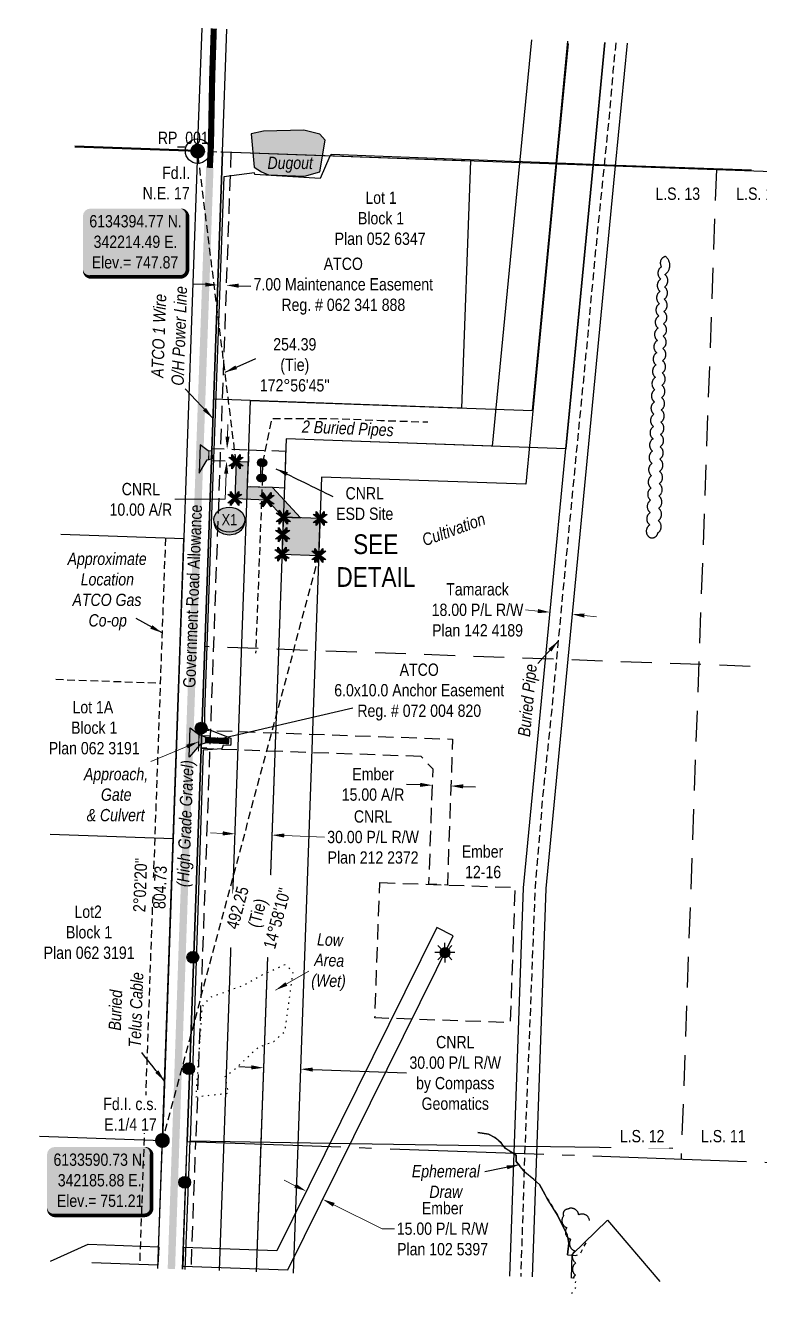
# Model space of a CAD drawing. Extents: x 340959 to 343328, y 6133461 to 6135579.
# Drawn here: x 342075 to 342671, y 6133462 to 6134497 of the extents above; entities that cross this region are included whole.
import ezdxf
from ezdxf.enums import TextEntityAlignment as Align

# ---------------------------------------------------------------- set-up
doc = ezdxf.new("R2010")
doc.units = 0
doc.header["$LTSCALE"] = 5
for name, pattern in [('0', [1, 1, 0]), ('foc-ACCESSROAD', [3.75, 2.5, -1.25]), ('foc-FLOWLINE', [3.75, 2.5, -1.25]), ('foc-LSD', [8, 5, -3]), ('foc-QUARTERLINE', [33, 25, -3, 2, -3]), ('foc-TIELINE', [1.875, 1.25, -0.625]), ('foc-TOPO', [1, 0.2, -0.8]), ('foc-TOPO-ephemeral', [6.25, 3.125, -0.625, 0.625, -0.625, 0.625, -0.625]), ('POWERLINE5', [7.8, 2.4, -0.6, 0.6, -0.6, 0.6, -0.6, 2.4]), ('UG_PIPE', [1.875, 1.25, -0.625])]:
    doc.linetypes.add(name, pattern=pattern)
for name, color, linetype in [('35', 37, 'Continuous'), ('AS-FENCE', 48, 'foc-FENCE'), ('AS-PIPE-AG', 44, 'Continuous'), ('AS-PIPE-UG', 44, 'UG_PIPE'), ('AS-PIPE-UG-T', 44, 'Continuous'), ('AS-POWER', 104, 'foc-POWER'), ('AS-POWER-EXISTING', 72, 'POWERLINE5'), ('AS-POWER-T', 104, 'Continuous'), ('AS-ROADS', 254, 'Continuous'), ('AS-SYMBOL', 7, 'Continuous'), ('AS-TELUS', 224, 'foc-TEL'), ('C-AR', 13, 'foc-ACCESSROAD'), ('C-RW', 13, 'Continuous'), ('C-WS', 13, 'foc-ACCESSROAD'), ('DETAIL-T', 7, 'Continuous'), ('F-EZE', 190, 'foc-FLOWLINE'), ('F-RW', 190, 'Continuous'), ('F-WS', 190, 'foc-ACCESSROAD'), ('F-WS-S', 190, 'Continuous'), ('L-BD', 7, 'Continuous'), ('L-DETAIL-T', 3, 'Continuous'), ('L-MON', 1, 'Continuous'), ('L-QSEC', 8, 'foc-QUARTERLINE'), ('L-ROAD-T', 7, 'Continuous'), ('L-SEC', 7, 'Continuous'), ('L-SECQ', 8, 'foc-QUARTERLINE'), ('L-SECTION-LSD', 7, 'foc-LSD'), ('L-TIE', 7, 'foc-TIELINE'), ('L-TITLEDB', 4, 'Continuous'), ('P-CROSSINGS', 250, 'Continuous'), ('P-PROPOSED', 10, 'Continuous'), ('P-PROPOSED-H', 21, 'Continuous'), ('T-BUSH', 110, '0'), ('T-DRAW', 143, 'foc-TOPO-ephemeral'), ('T-LOW-AREA', 48, 'foc-TOPO'), ('T-WATER', 160, 'Continuous'), ('T-WATER-H', 133, 'Continuous'), ('T-WATER-T', 170, 'Continuous')]:
    doc.layers.add(name, color=color, linetype=linetype)
for name, color, linetype, lineweight in [('AS-GENERAL', 48, 'Continuous', 18), ('C-AR-T', 13, 'Continuous', 9), ('C-RW-T', 13, 'Continuous', 9), ('F-RW-T', 190, 'Continuous', 9), ('T-TEXT', 48, 'Continuous', 18)]:
    doc.layers.add(name, color=color, linetype=linetype, lineweight=lineweight)
doc.styles.add('100L', font='ARIALN.TTF', dxfattribs={"height": 11})
doc.styles.add('80', font='ARIALN.TTF', dxfattribs={"height": 10})
doc.styles.add('80CG', font='ARIALN.TTF', dxfattribs={"height": 10})
doc.styles.add('80L', font='ARIALN.TTF', dxfattribs={"height": 10})
doc.styles.add('80LS', font='ARIALNI.TTF', dxfattribs={"height": 10})
doc.styles.add('Crossing', font='ARIALN.TTF', dxfattribs={"height": 10})
doc.styles.add('foc-LtypeFont', font='ARIALN.TTF', dxfattribs={"height": 7.35})
doc.styles.add('TXT', font='ARIALN.TTF', dxfattribs={"height": 0.2})
doc.linetypes.add('foc-FENCE', pattern='A,10,-1,["X",foc-LtypeFont,S=0.2,R=0,X=-0.625,Y=-0.75],-1.24', length=12.24)
doc.linetypes.add('foc-POWER', pattern='A,6,-1,["P",foc-LtypeFont,S=0.2,R=0,X=-0.625,Y=-0.75],-1.24,4', length=12.24)
doc.linetypes.add('foc-TEL', pattern='A,2,-1,["T",foc-LtypeFont,S=0.2,R=0,X=-0.425,Y=-0.75],-1.24,8', length=12.24)
doc.linetypes.add('foc-TOPO-flowdirection-NOLINE', pattern='A,0,[">",foc-LtypeFont,S=0.3,R=0,X=0,Y=-0.945],-20,[">",foc-LtypeFont,S=0.3,R=0,X=0,Y=-0.945],0', length=20)
doc.dimstyles.new('Compass 5 000', dxfattribs={"dimscale": 5, "dimtxt": 9, "dimasz": 2, "dimexe": 0.2, "dimexo": 0.0625, "dimgap": 0.5, "dimtad": 0, "dimtih": 1, "dimtoh": 1, "dimzin": 0, "dimdsep": 46, "dimtxsty": '80CG', "dimcen": 0.1, "dimse1": 1, "dimse2": 1, "dimclrd": 256, "dimclrt": 256, "dimaunit": 1, "dimadec": 4, "dimazin": 0, "dimtfac": 0.06, "dimtofl": 0, "dimtmove": 0, "dimatfit": 1, "dimfxl": 0.2, "dimtolj": 1, "dimtzin": 0, "dimlwd": -1, "dimarcsym": 0})

# ---------------------------------------------------------------- blocks, each defined once
blk = doc.blocks.new('POWERPOLE')
h = blk.add_hatch(color=255)
edge = h.paths.add_edge_path()
edge.add_arc((0, 0), 0.96, 0, 360)
at = {"linetype": 'Continuous'}
for p, q in [((0.68, -0.68), (-0.68, 0.68)), ((-0.68, -0.68), (0.68, 0.68))]:
    blk.add_line(p, q, dxfattribs=at)
blk.add_circle((0, 0), 0.96, dxfattribs=at)
blk = doc.blocks.new('*D434')
at = {"layer": 'F-RW-T', "transparency": 16777216}
for p, q in [((342491, 6134021), (342481.1, 6134021.9)), ((342528.8, 6134017.3), (342538.8, 6134016.4))]:
    blk.add_line(p, q, dxfattribs=at)
for points in [[(342491.2, 6134022.6), (342490.8, 6134019.3), (342501, 6134020)], [(342529, 6134019), (342528.7, 6134015.7), (342518.9, 6134018.3)]]:
    blk.add_solid(points, dxfattribs=at)
at = {"layer": 'F-RW-T', "transparency": 16777216, "insert": (342442, 6134021.9), "char_height": 10, "attachment_point": 5, "style": '80CG'}
blk.add_mtext('\\A1;Tamarack\\P18.00 P/L R/W\\PPlan 142 4189', dxfattribs=at)
blk = doc.blocks.new('*D435')
at = {"layer": 'F-RW-T', "transparency": 16777216}
for p, q in [((342293.8, 6133554), (342284.8, 6133558.5)), ((342325.1, 6133538.5), (342364.5, 6133519)), ((342364.5, 6133519), (342374.5, 6133519))]:
    blk.add_line(p, q, dxfattribs=at)
for points in [[(342294.5, 6133555.5), (342293, 6133552.5), (342302.7, 6133549.6)], [(342325.9, 6133540), (342324.4, 6133537), (342316.2, 6133542.9)]]:
    blk.add_solid(points, dxfattribs=at)
at = {"layer": 'F-RW-T', "transparency": 16777216, "insert": (342413.6, 6133519), "char_height": 10, "attachment_point": 5, "style": '80CG'}
blk.add_mtext('\\A1;Ember\\P15.00 P/L R/W\\PPlan 102 5397', dxfattribs=at)
blk = doc.blocks.new('*D436')
at = {"layer": 'F-WS-S', "transparency": 16777216}
for p, q in [((342220.8, 6134286.3), (342210.8, 6134286.6)), ((342247.7, 6134285.3), (342257.7, 6134285))]:
    blk.add_line(p, q, dxfattribs=at)
for points in [[(342220.8, 6134287.9), (342220.7, 6134284.6), (342230.7, 6134285.9)], [(342247.8, 6134287), (342247.7, 6134283.7), (342237.7, 6134285.7)]]:
    blk.add_solid(points, dxfattribs=at)
at = {"layer": 'F-WS-S', "transparency": 16777216, "insert": (342332.9, 6134285), "char_height": 10, "attachment_point": 5, "style": '80CG', "bg_fill": 3, "box_fill_scale": 1.1, "bg_fill_color": 256, "bg_fill_true_color": 13158600, "bg_fill_transparency": 0}
blk.add_mtext('\\A1;ATCO\\P7.00 Maintenance Easement\\PReg. # 062 341 888', dxfattribs=at)
blk = doc.blocks.new('GAS')
h = blk.add_hatch(color=255)
h.dxf.hatch_style = 1
edge = h.paths.add_edge_path()
edge.add_arc((0, 0), 0.9, 0, 360)
for p, q in [((-0.81, 0), (-1.62, 0)), ((-0.57, 0.57), (-1.14, 1.14)), ((0, 0.81), (0, 1.62)), ((0.57, 0.57), (1.14, 1.14)), ((1.62, 0), (0.81, 0)), ((-0.57, -0.57), (-1.14, -1.14)), ((0, -0.81), (0, -1.62)), ((1.14, -1.14), (0.57, -0.57))]:
    blk.add_line(p, q)
blk.add_circle((0, 0), 0.8)
blk = doc.blocks.new('*D437')
at = {"layer": 'F-WS-S', "transparency": 16777216}
for p, q in [((342395.4, 6133879.7), (342384.4, 6133880.1)), ((342430.3, 6133878.5), (342440.3, 6133878.1))]:
    blk.add_line(p, q, dxfattribs=at)
for points in [[(342395.4, 6133881.4), (342395.3, 6133878.1), (342405.4, 6133879.4)], [(342430.4, 6133880.2), (342430.3, 6133876.8), (342420.3, 6133878.8)]]:
    blk.add_solid(points, dxfattribs=at)
at = {"layer": 'F-WS-S', "transparency": 16777216, "insert": (342357.1, 6133880.1), "char_height": 10, "attachment_point": 5, "style": '80CG'}
blk.add_mtext('\\A1;Ember\\P15.00 A/R', dxfattribs=at)
blk = doc.blocks.new('*D438')
at = {"layer": 'C-RW-T', "transparency": 16777216}
for p, q in [((342234.9, 6133840.3), (342224.9, 6133840.7)), ((342284.9, 6133838.5), (342317.7, 6133837.3))]:
    blk.add_line(p, q, dxfattribs=at)
for points in [[(342235, 6133842), (342234.8, 6133838.6), (342244.9, 6133839.9)], [(342284.9, 6133840.2), (342284.8, 6133836.9), (342274.9, 6133838.9)]]:
    blk.add_solid(points, dxfattribs=at)
at = {"layer": 'C-RW-T', "transparency": 16777216, "insert": (342357.1, 6133837.3), "char_height": 10, "attachment_point": 5, "style": '80CG'}
blk.add_mtext('\\A1;CNRL\\P30.00 P/L R/W\\PPlan 212 2372', dxfattribs=at)
blk = doc.blocks.new('fdia')
at = {"color": 255, "const_width": 1}
blk.add_lwpolyline([(-0.5, 0, 1), (0.5, 0, 1)], format="xyb", close=True, dxfattribs=at)
blk = doc.blocks.new('Fdiaa')
blk.add_blockref('fdia', (0, 0))
blk = doc.blocks.new('fdib')
at = {"color": 1, "const_width": 1.6}
blk.add_lwpolyline([(-0.4, 0, 1), (0.4, 0, 1)], format="xyb", close=True, dxfattribs=at)
at = {"color": 1}
blk.add_circle((0, 0), 0.8, dxfattribs=at)
blk = doc.blocks.new('Fdibb')
blk.add_blockref('fdib', (0, 0))
blk = doc.blocks.new('fdicc')
for name in ['Fdibb', 'Fdiaa']:
    blk.add_blockref(name, (0, 0))
blk = doc.blocks.new('FDI')
blk.add_blockref('fdicc', (0, 0))
blk = doc.blocks.new('*U441')
h = blk.add_hatch(color=254)
edge = h.paths.add_edge_path()
edge.add_line((-36.5, -28.5), (36.5, -28.5))
edge.add_arc((36.5, -22.5), 6, 270, 360)
edge.add_line((42.5, -22.5), (42.5, 21))
edge.add_arc((36.5, 21), 6, 0, 90)
edge.add_line((36.5, 27), (-36.5, 27))
edge.add_arc((-36.5, 21), 6, 90, 180)
edge.add_line((-42.5, 21), (-42.5, -22.5))
edge.add_arc((-36.5, -22.5), 6, 180, 270)
at = {"color": 1, "flags": 128}
blk.add_lwpolyline([(-36.5, -28.5, 3, 3, 0), (36.5, -28.5, 3, 3, 0.414214), (42.5, -22.5, 3, 3, 0), (42.5, 21, 3, 0, 0.414214), (36.5, 27, 0, 0, 0), (-36.5, 27, 0, 0, 0.414214), (-42.5, 21, 0, 0, 0), (-42.5, -22.5, 0, 3, 0.414214)], format="xyseb", close=True, dxfattribs=at)
blk.add_lwpolyline([(-33.1, -17.4, 0, 10, 0), (0, 0, 5, 5, 0)], format="xyseb", dxfattribs=at)
at = {"color": 1, "style": '80'}
blk.add_attdef('ENTER_TEXT_001', (-36, -5), '', height=10, dxfattribs=at)
blk = doc.blocks.new('RISER')
h = blk.add_hatch(color=255)
h.dxf.hatch_style = 1
edge = h.paths.add_edge_path()
edge.add_arc((0, 0), 0.7, 0, 360)
blk.add_hatch(color=48).paths.add_polyline_path([(0.58, -0.15), (-0.58, -0.15, 0.774597)])
at = {"color": 48}
blk.add_line((-0.58, -0.15), (0.58, -0.15), dxfattribs=at)
blk.add_circle((0, 0), 0.6, dxfattribs=at)
blk = doc.blocks.new('*D462')
at = {"layer": 'C-RW-T', "transparency": 16777216}
for p, q in [((341783.5, 6134194.3), (341793.5, 6134194.3)), ((341793.5, 6134194.3), (341792.7, 6134171.7)), ((341792.4, 6134161.7), (341792.7, 6134171.7)), ((341786.3, 6133991.9), (341786, 6133981.9))]:
    blk.add_line(p, q, dxfattribs=at)
for points in [[(341790.7, 6134161.8), (341794.1, 6134161.7), (341792, 6134151.7)], [(341784.7, 6133991.9), (341788, 6133991.8), (341786.7, 6134001.9)]]:
    blk.add_solid(points, dxfattribs=at)
at = {"layer": 'C-RW-T', "transparency": 16777216, "insert": (341720.8, 6134194.3), "char_height": 10, "attachment_point": 5, "style": '80CG', "bg_fill": 3, "box_fill_scale": 1.1, "bg_fill_color": 256, "bg_fill_true_color": 13158600, "bg_fill_transparency": 0}
blk.add_mtext('\\A1;CNRL\\P30.00 P/L R/W\\Pby Compass Geomatics', dxfattribs=at)
blk = doc.blocks.new('TEMP')
h = blk.add_hatch(color=255)
h.dxf.hatch_style = 1
h.paths.add_polyline_path([(0, 0.25), (-0.67, 1.15), (-0.67, 0.67), (-1.15, 0.67), (-0.25, 0), (-1.15, -0.67), (-0.67, -0.67), (-0.67, -1.15), (0, -0.25), (0.67, -1.15), (0.67, -0.67), (1.15, -0.67), (0.25, 0), (1.15, 0.67), (0.67, 0.67), (0.67, 1.15)])
h.paths.add_polyline_path([(0.57, 0.85), (0.57, 0.57), (0.85, 0.57), (0.08, 0), (0.85, -0.57), (0.57, -0.57), (0.57, -0.85), (0, -0.08), (-0.57, -0.85), (-0.57, -0.57), (-0.85, -0.57), (-0.08, 0), (-0.85, 0.57), (-0.57, 0.57), (-0.57, 0.85), (0, 0.08)], flags=16)
h = blk.add_hatch(color=1)
h.dxf.hatch_style = 1
h.paths.add_polyline_path([(0, 0.08), (-0.57, 0.85), (-0.57, 0.57), (-0.85, 0.57), (-0.08, 0), (-0.85, -0.57), (-0.57, -0.57), (-0.57, -0.85), (0, -0.08), (0.57, -0.85), (0.57, -0.57), (0.85, -0.57), (0.08, 0), (0.85, 0.57), (0.57, 0.57), (0.57, 0.85)])
at = {"color": 1}
for p, q in [((-0.08, 0), (0.08, 0)), ((0, 0.08), (0, -0.08))]:
    blk.add_line(p, q, dxfattribs=at)
at = {"color": 255, "flags": 128}
blk.add_lwpolyline([(-0.25, 0), (-1.15, 0.67), (-0.67, 0.67), (-0.67, 1.15), (0, 0.25), (0.67, 1.15), (0.67, 0.67), (1.15, 0.67), (0.25, 0), (1.15, -0.67), (0.67, -0.67), (0.67, -1.15), (0, -0.25), (-0.67, -1.15), (-0.67, -0.67), (-1.15, -0.67)], close=True, dxfattribs=at)
at = {"color": 1, "flags": 128}
blk.add_lwpolyline([(-0.08, 0), (-0.85, 0.57), (-0.57, 0.57), (-0.57, 0.85), (0, 0.08), (0.57, 0.85), (0.57, 0.57), (0.85, 0.57), (0.08, 0), (0.85, -0.57), (0.57, -0.57), (0.57, -0.85), (0, -0.08), (-0.57, -0.85), (-0.57, -0.57), (-0.85, -0.57)], close=True, dxfattribs=at)
blk = doc.blocks.new('*D463')
at = {"layer": 'C-RW', "transparency": 16777216}
for p, q in [((342258.1, 6133650.1), (342248.1, 6133650.5)), ((342308.1, 6133648.3), (342384.4, 6133645.6))]:
    blk.add_line(p, q, dxfattribs=at)
for points in [[(342258.2, 6133651.8), (342258.1, 6133648.5), (342268.1, 6133649.8)], [(342308.1, 6133650), (342308, 6133646.7), (342298.1, 6133648.7)]]:
    blk.add_solid(points, dxfattribs=at)
at = {"layer": 'C-RW', "transparency": 16777216, "insert": (342423.9, 6133645.6), "char_height": 10, "attachment_point": 5, "style": '80CG'}
blk.add_mtext('\\A1;CNRL\\P30.00 P/L R/W\\Pby Compass \\PGeomatics', dxfattribs=at)
blk = doc.blocks.new('xing2')
h = blk.add_hatch(color=50)
h.dxf.hatch_style = 1
edge = h.paths.add_edge_path()
edge.add_ellipse((0, 0), major_axis=(-12.5, 0), ratio=0.816297, start_angle=0, end_angle=360)
h = blk.add_hatch(color=250)
h.dxf.hatch_style = 1
edge = h.paths.add_edge_path()
edge.add_ellipse((0, -2), major_axis=(-12.5, 0), ratio=0.816297, start_angle=0, end_angle=180)
edge.add_line((12.5, -2), (12.5, 0))
edge.add_ellipse((0, 0), major_axis=(-12.5, 0), ratio=0.816297, start_angle=0, end_angle=180, ccw=False)
edge.add_line((-12.5, 0), (-12.5, -2))
at = {"color": 250}
blk.add_ellipse((0, 0), major_axis=(-12.5, 0), ratio=0.816297, dxfattribs=at)
blk.add_ellipse((0, -2), major_axis=(-12.5, 0), ratio=0.816297, start_param=0, end_param=3.141593, dxfattribs=at)
at = {"color": 250, "style": 'Crossing'}
blk.add_attdef('CROSSING', text='', height=9, dxfattribs=at).set_placement((0.1, 0), align=Align.MIDDLE_CENTER)
at = {"color": 250, "style": 'Crossing', "flags": 1}
for tag, p in [('OWNER', (0.1, -12.5)), ('DESCRIPTION', (0.1, -25.8)), ('LOCATION', (0.1, -39.3)), ('DWG_REF', (0.1, -52.8))]:
    blk.add_attdef(tag, text='', height=9, dxfattribs=at).set_placement(p, align=Align.MIDDLE_CENTER)

msp = doc.modelspace()

# ---------------------------------------------------------------- hatches: boundary and pattern name
at = {"layer": 'AS-ROADS'}
h = msp.add_hatch(color=256, dxfattribs=at)
h.dxf.hatch_style = 1
h.paths.add_polyline_path([(342215.641, 6134132.936), (342222.194, 6134143.778), (342226.876, 6134145.016), (342226.002, 6134151.021), (342223.154, 6134151.154), (342216.458, 6134156.082)])
h = msp.add_hatch(color=256, dxfattribs=at)
h.dxf.hatch_style = 1
h.paths.add_polyline_path([(342208.334, 6133926.037), (342215.089, 6133920.931), (342218.045, 6133919.557), (342221.271, 6133918.498), (342221.441, 6133913.884), (342216.2, 6133912.117), (342207.489, 6133902.108)])
at = {"layer": 'P-PROPOSED-H'}
h = msp.add_hatch(color=256, dxfattribs=at)
h.dxf.hatch_style = 1
h.paths.add_polyline_path([(342255.719, 6134142.003), (342245.727, 6134142.36), (342244.657, 6134112.388), (342270.84, 6134111.451), (342284.097, 6134097.212), (342298.225, 6134096.709), (342275.335, 6134121.294), (342255.005, 6134122.021)])
h = msp.add_hatch(color=256, dxfattribs=at)
h.dxf.hatch_style = 1
h.paths.add_polyline_path([(342283.027, 6134067.237), (342313.002, 6134066.171), (342314.071, 6134096.145), (342284.097, 6134097.212)])
at = {"layer": 'T-WATER-H'}
h = msp.add_hatch(color=256, dxfattribs=at)
h.dxf.hatch_style = 1
h.paths.add_polyline_path([(342300.785, 6134411.758), (342268.093, 6134411.001), (342257.881, 6134408.864), (342260.426, 6134381.567), (342266.357, 6134377.851), (342272.016, 6134375.406), (342301.478, 6134374.28), (342313.923, 6134377.834), (342318.087, 6134403.725), (342313.704, 6134408.608)])

# ---------------------------------------------------------------- linework, layer by layer
at = {"layer": '35', "color": 3}
msp.add_circle((342214.492, 6134394.771), 9.998, dxfattribs=at)
at = {"layer": 'AS-FENCE', "flags": 128}
for points in [[(342214.142, 6134395.315), (342114.595, 6134398.838)], [(342204.339, 6133485.954), (342208.411, 6133590.539)], [(342208.411, 6133590.539), (342338.809, 6133588.246), (342461.419, 6133586.262), (342600.849, 6133584.434)], [(342518.437, 6133478.72), (342518.998, 6133498.197), (342547.582, 6133525.959), (342590.174, 6133476.138)]]:
    msp.add_lwpolyline(points, dxfattribs=at)
at = {"layer": 'AS-FENCE', "const_width": 0.5, "flags": 128}
for points in [[(342227.544, 6134151.653), (342227.387, 6134145.206)], [(342241.362, 6133917.705), (342241.147, 6133911.776)]]:
    msp.add_lwpolyline(points, dxfattribs=at)
at = {"layer": 'AS-GENERAL', "const_width": 1, "flags": 128}
for points in [[(342223.589, 6134151.542), (342223.509, 6134143.521)], [(342215.146, 6133907.079), (342215.798, 6133926.214)]]:
    msp.add_lwpolyline(points, dxfattribs=at)
at = {"layer": 'AS-PIPE-AG', "flags": 128}
for points in [[(342265.705, 6134129.1), (342266.088, 6134141.633)], [(342267.21, 6134129.114), (342267.607, 6134141.462)]]:
    msp.add_lwpolyline(points, dxfattribs=at)
at = {"layer": 'AS-PIPE-UG', "flags": 128}
for points in [[(342554.436, 6134482.661), (342552.015, 6134459.37), (342548.912, 6134422.946), (342544.912, 6134383.152), (342541.658, 6134351.474), (342536.235, 6134296.807), (342531.629, 6134245.678), (342522.535, 6134152.242), (342512.945, 6134053.485), (342502.014, 6133938.53), (342494.903, 6133869.769), (342488.754, 6133796.343), (342484.643, 6133689.979), (342480.521, 6133586.8), (342478.424, 6133520.568), (342477.102, 6133480.207)], [(342267.607, 6134141.462), (342274.937, 6134177.473), (342321.779, 6134177.569), (342363.297, 6134175.876), (342401.515, 6134174.622)], [(342267.21, 6134129.114), (342267.096, 6134128.047), (342261.617, 6133986.696)], [(342188.292, 6134080.189), (342167.339, 6133491.355)], [(342099.175, 6133965.489), (342184.103, 6133962.464)]]:
    msp.add_lwpolyline(points, dxfattribs=at)
at = {"layer": 'AS-POWER', "flags": 128}
msp.add_lwpolyline([(342202.331, 6133486.026), (342205.981, 6133590.014), (342234.591, 6134394.042)], dxfattribs=at)
at = {"layer": 'AS-ROADS', "flags": 128}
msp.add_lwpolyline([(342227.618, 6134494.344, 4.999, 4.999, 0), (342226.315, 6134454.471, 4.999, 4.999, 0), (342225.305, 6134400.023, 4.999, 4.999, 0), (342224.405, 6134381.103, 0, 0, 0)], format="xyseb", dxfattribs=at)
for points, const_width in [([(342224.405, 6134381.103), (342202.008, 6133746.903), (342193.317, 6133491.502), (342193.148, 6133486.353)], 5.999), ([(342240.169, 6133915.148), (342220.435, 6133916.157)], 4.999)]:
    msp.add_lwpolyline(points, dxfattribs=dict(at, const_width=const_width))
for points in [[(342215.641, 6134132.936), (342222.194, 6134143.778), (342226.876, 6134145.016), (342226.002, 6134151.021), (342223.154, 6134151.154), (342216.458, 6134156.082)], [(342208.334, 6133926.037), (342215.089, 6133920.931), (342218.045, 6133919.557), (342221.271, 6133918.498), (342221.441, 6133913.884), (342216.2, 6133912.117), (342207.489, 6133902.108)]]:
    msp.add_lwpolyline(points, close=True, dxfattribs=at)
at = {"layer": 'AS-TELUS', "flags": 128}
msp.add_lwpolyline([(342182.169, 6133486.743), (342198.97, 6133958.427)], dxfattribs=at)
at = {"layer": 'C-AR', "flags": 128}
msp.add_lwpolyline([(342255.719, 6134142.003), (342225.76, 6134143.074), (342226.112, 6134153.065), (342256.076, 6134151.995)], close=True, dxfattribs=at)
at = {"layer": 'C-AR-T'}
for p, q in [((342238.773, 6134162.617), (342239.13, 6134172.608)), ((342237.703, 6134132.643), (342236.96, 6134111.85)), ((342236.96, 6134111.85), (342195.888, 6134111.85))]:
    msp.add_line(p, q, dxfattribs=at)
for points in [[(342237.108, 6134162.677), (342240.439, 6134162.558), (342238.417, 6134152.626)], [(342236.038, 6134132.702), (342239.368, 6134132.583), (342238.06, 6134142.634)]]:
    msp.add_solid(points, dxfattribs=at)
at = {"layer": 'C-WS', "flags": 128}
msp.add_lwpolyline([(342256.076, 6134151.995), (342286.05, 6134150.924), (342284.979, 6134120.95), (342255.005, 6134122.021)], close=True, dxfattribs=at)
at = {"layer": 'F-EZE'}
msp.add_line((342241.586, 6134393.807), (342212.975, 6133589.766), dxfattribs=at)
at = {"layer": 'F-EZE', "flags": 128}
msp.add_lwpolyline([(342217.713, 6133919.725), (342224.364, 6133919.486), (342224.007, 6133909.495), (342217.358, 6133909.734)], close=True, dxfattribs=at)
msp.add_lwpolyline([(342209.415, 6133489.84), (342212.975, 6133589.765)], dxfattribs=at)
at = {"layer": 'F-RW', "flags": 128}
for points in [[(342468.287, 6133480.524), (342479.407, 6133796.094), (342535.948, 6134383.28), (342545.553, 6134482.979)], [(342563.57, 6134482.335), (342553.966, 6134382.636)], [(342553.966, 6134382.636), (342497.422, 6133795.422), (342486.293, 6133479.876)], [(342094.947, 6133492.532), (342125.479, 6133506.406), (342182.812, 6133504.375), (342182.267, 6133489.379), (342128.525, 6133491.32)]]:
    msp.add_lwpolyline(points, dxfattribs=at)
msp.add_lwpolyline([(342202.37, 6133488.672), (342287.931, 6133485.661), (342422.285, 6133757.16), (342408.844, 6133763.811), (342278.784, 6133500.989), (342202.904, 6133503.659), (342202.904, 6133503.659)], close=True, dxfattribs=at)
at = {"layer": 'F-WS', "flags": 128}
for points in [[(342396.188, 6133902.77), (342217.339, 6133909.139), (342217.873, 6133924.126), (342421.699, 6133916.868), (342417.486, 6133798.319), (342402.499, 6133798.852), (342405.824, 6133892.423)], [(342362.533, 6133800.276), (342417.486, 6133798.319), (342472.439, 6133796.362), (342468.526, 6133686.456), (342358.62, 6133690.37)]]:
    msp.add_lwpolyline(points, close=True, dxfattribs=at)
at = {"layer": 'L-QSEC', "flags": 128}
msp.add_lwpolyline([(342205.981, 6133590.007), (342974.463, 6133562.351)], dxfattribs=at)
at = {"layer": 'L-SEC'}
for p, q in [((342214.492, 6134394.771), (342218.063, 6134494.685)), ((342234.607, 6134394.065), (342238.176, 6134493.966)), ((342114.574, 6134398.24), (342214.492, 6134394.771)), ((342214.492, 6134394.771), (342185.881, 6133590.73)), ((342234.607, 6134394.074), (342205.981, 6133590.007))]:
    msp.add_line(p, q, dxfattribs=at)
at = {"layer": 'L-SEC', "flags": 128}
for points in [[(342182.176, 6133486.743), (342185.881, 6133590.73)], [(342202.276, 6133486.028), (342205.981, 6133590.014)]]:
    msp.add_lwpolyline(points, dxfattribs=at)
at = {"layer": 'L-SECQ'}
msp.add_line((342085.963, 6133594.206), (342185.881, 6133590.73), dxfattribs=at)
at = {"layer": 'L-SECTION-LSD', "flags": 128}
for points in [[(342636.179, 6134379.697), (342607.438, 6133575.559)], [(343023.315, 6133963.013), (342220.286, 6133992.028)]]:
    msp.add_lwpolyline(points, dxfattribs=at)
at = {"layer": 'L-TIE'}
msp.add_line((342245.727, 6134142.36), (342214.492, 6134394.771), dxfattribs=at)
at = {"layer": 'L-TIE', "flags": 128}
for points in [[(342214.492, 6134394.771), (342234.607, 6134394.052)], [(342313.002, 6134066.171), (342185.881, 6133590.73)]]:
    msp.add_lwpolyline(points, dxfattribs=at)
at = {"layer": 'L-TITLEDB'}
msp.add_line((342214.492, 6134394.771), (342114.574, 6134398.24), dxfattribs=at)
at = {"layer": 'L-TITLEDB', "flags": 128}
for points in [[(342234.591, 6134394.042), (342436.4, 6134386.723), (342429.097, 6134185.868), (342227.439, 6134193.043)], [(342094.699, 6133839.701), (342194.611, 6133836.074), (342203.287, 6134079.64), (342103.367, 6134083.299)], [(342085.963, 6133594.206), (342185.881, 6133590.73)]]:
    msp.add_lwpolyline(points, dxfattribs=at)
at = {"layer": 'T-BUSH', "flags": 128}
msp.add_lwpolyline([(342594.666, 6134309.151, 0.52056705), (342591.533, 6134300.741, 0.52056705), (342590.978, 6134290.758, 0.52056705), (342590.423, 6134280.776, 0.52056705), (342589.868, 6134270.794, 0.52056705), (342589.313, 6134260.811, 0.52056705), (342588.759, 6134250.829, 0.52056705), (342588.204, 6134240.846, 0.52056705), (342587.649, 6134230.864, 0.52056705), (342587.094, 6134220.882, 0.52056705), (342586.558, 6134210.898, 0.52056705), (342586.175, 6134200.908, 0.52056705), (342585.792, 6134190.917, 0.52056705), (342585.409, 6134180.927, 0.52056705), (342585.026, 6134170.936, 0.52056705), (342584.643, 6134160.946, 0.52056705), (342584.26, 6134150.956, 0.52056705), (342583.877, 6134140.965, 0.52056705), (342583.494, 6134130.975, 0.52056705), (342583.112, 6134120.984, 0.52056705), (342582.729, 6134110.994, 0.52056705), (342582.346, 6134101.003, 0.52056705), (342581.963, 6134091.013, 0.52056705), (342581.58, 6134081.022, 0.52056705), (342588.618, 6134084.475, 0.52056705), (342588.887, 6134094.469, 0.52056705), (342589.156, 6134104.463, 0.52056705), (342589.425, 6134114.457, 0.52056705), (342589.694, 6134124.451, 0.52056705), (342589.963, 6134134.445, 0.52056705), (342590.232, 6134144.44, 0.52056705), (342590.501, 6134154.434, 0.52056705), (342590.77, 6134164.428, 0.52056705), (342591.039, 6134174.422, 0.52056705), (342591.308, 6134184.416, 0.52056705), (342591.577, 6134194.411, 0.52056705), (342591.846, 6134204.405, 0.52056705), (342592.115, 6134214.399, 0.52056705), (342592.385, 6134224.393, 0.52056705), (342592.654, 6134234.387, 0.52056705), (342592.923, 6134244.381, 0.52056705), (342593.192, 6134254.376, 0.52056705), (342593.461, 6134264.37, 0.52056705), (342593.73, 6134274.364, 0.52056705), (342593.999, 6134284.358, 0.52056705), (342594.268, 6134294.352, 0.52056705)], format="xyb", close=True, dxfattribs=at)
msp.add_lwpolyline([(342533.051, 6133525.593, 0.52056705), (342524.234, 6133530.306, 0.52056705), (342515.417, 6133535.02, 0.52056705), (342511.944, 6133529.42, 0.52056705), (342514.538, 6133519.916, 0.52056705), (342517.88, 6133510.493, 0.52056705), (342521.221, 6133501.07, 0.52056705), (342521.92, 6133491.222, 0.52056705), (342521.609, 6133481.229, 0.14041263), (342519.413, 6133478.684, 0.14041263)], format="xyb", dxfattribs=at)
at = {"layer": 'T-DRAW', "flags": 128}
msp.add_lwpolyline([(342442.337, 6133597.277), (342450.945, 6133595.913), (342456.199, 6133593.128), (342460.841, 6133589.192), (342464.733, 6133584.342), (342473.297, 6133578.735), (342473.379, 6133573.669), (342480.59, 6133564.973), (342487.82, 6133559.097), (342492.34, 6133555.002), (342498.73, 6133543.626), (342506.954, 6133530.09), (342515.264, 6133513.382), (342516.268, 6133507.161), (342515.012, 6133497.818), (342521.691, 6133497.138), (342525.876, 6133499.207), (342530.45, 6133508.203)], dxfattribs=at)
at = {"layer": 'T-DRAW', "linetype": 'foc-TOPO-flowdirection-NOLINE', "flags": 128}
msp.add_lwpolyline([(342515.012, 6133497.818), (342516.268, 6133507.161), (342515.264, 6133513.382), (342506.954, 6133530.09), (342498.73, 6133543.626), (342492.34, 6133555.002), (342487.82, 6133559.097), (342480.59, 6133564.973), (342473.379, 6133573.669), (342473.297, 6133578.735), (342464.733, 6133584.342), (342460.841, 6133589.192), (342456.199, 6133593.128), (342450.945, 6133595.913), (342442.337, 6133597.277)], dxfattribs=at)
at = {"layer": 'T-LOW-AREA', "flags": 128}
msp.add_lwpolyline([(342212.995, 6133626.311), (342239.664, 6133629.175), (342236.896, 6133642.845), (342245.067, 6133648.851), (342263.664, 6133666.448), (342276.494, 6133671.279), (342285.54, 6133679.499), (342292.14, 6133727.968), (342285.559, 6133733.507), (342266.735, 6133725.065), (342251.639, 6133716.688), (342224.408, 6133706.787), (342218.034, 6133699.346)], close=True, dxfattribs=at)
msp.add_lwpolyline([(342518.342, 6133466.524), (342520.222, 6133468.108), (342522.136, 6133471.507), (342521.619, 6133474.556), (342522.512, 6133477.921), (342518.253, 6133480.279), (342517.05, 6133481.757)], dxfattribs=at)
at = {"layer": 'T-WATER', "flags": 128}
msp.add_lwpolyline([(342300.785, 6134411.758), (342268.093, 6134411.001), (342257.881, 6134408.864), (342260.426, 6134381.567), (342266.357, 6134377.851), (342272.016, 6134375.406), (342301.478, 6134374.28), (342313.923, 6134377.834), (342318.087, 6134403.725), (342313.704, 6134408.608)], close=True, dxfattribs=at)

# ---------------------------------------------------------------- block references
at = {"layer": 'AS-POWER-EXISTING', "xscale": 4.998900549999997, "yscale": 4.998900549999997, "zscale": 4.998900549999997}
for p in [(342217.366, 6133925.805), (342210.602, 6133739.58), (342210.602, 6133739.58), (342207.255, 6133649.026), (342207.255, 6133649.026), (342203.98, 6133556.747), (342203.98, 6133556.747)]:
    msp.add_blockref('POWERPOLE', p, dxfattribs=at)
at = {"layer": 'AS-SYMBOL', "xscale": 4.999999999999993, "yscale": 4.999999999999993, "zscale": 4.999999999999993}
for p in [(342266.088, 6134141.633), (342267.607, 6134141.462), (342265.705, 6134129.1), (342267.21, 6134129.114)]:
    msp.add_blockref('RISER', p, dxfattribs=at)
at = {"layer": 'DETAIL-T'}
ref = msp.add_blockref('*U441', (342163.748, 6134320.998), dxfattribs=dict(at, xscale=0.99978011, yscale=0.99978011, zscale=0.99978011))
ref.add_attrib('ENTER_TEXT_001', '6134394.77 N.', (342126.461, 6134332.768), dxfattribs={"layer": '0', "color": 1, "height": 9.9978, "style": '80'})
ref.add_attrib('ENTER_TEXT_002', '342214.49 E.', (342129.936, 6134316.064), dxfattribs={"layer": '0', "color": 1, "height": 9.9978, "style": '80'})
ref.add_attrib('ENTER_TEXT_003', 'Elev.= 747.87', (342128.381, 6134299.36), dxfattribs={"layer": '0', "color": 1, "height": 9.9978, "style": '80'})
ref = msp.add_blockref('*U441', (342134.606, 6133558.373), dxfattribs=dict(at, xscale=0.99978011, yscale=0.99978011, zscale=0.99978011))
ref.add_attrib('ENTER_TEXT_001', '6133590.73 N.', (342097.319, 6133570.142), dxfattribs={"layer": '0', "color": 1, "height": 9.9978, "style": '80'})
ref.add_attrib('ENTER_TEXT_002', '342185.88 E.', (342100.793, 6133553.438), dxfattribs={"layer": '0', "color": 1, "height": 9.9978, "style": '80'})
ref.add_attrib('ENTER_TEXT_003', 'Elev.= 751.21', (342100.026, 6133536.735), dxfattribs={"layer": '0', "color": 1, "height": 9.9978, "style": '80'})
at = {"layer": 'F-WS-S', "xscale": 4.998900549999924, "yscale": 4.998900549999924, "zscale": 0.1968071082677137}
msp.add_blockref('GAS', (342415.529, 6133743.366), dxfattribs=at)

# ---------------------------------------------------------------- texts
at = {"layer": '35', "color": 3, "style": '80'}
msp.add_attdef('RP_001', (342182.138, 6134400.524), 'RP', height=9.9978, dxfattribs=at)
at = {"layer": 'AS-PIPE-UG-T', "char_height": 9.9978, "attachment_point": 1, "style": '80L'}
for s, width, insert, rotation in [('\\pi0.38757;{\\fArial Narrow|b0|i1|c0|p34;2 Buried Pipes}', 74.56518, (342299.179, 6134176.004), 357.664915), ('\\pi0.3054;{\\fArial Narrow|b0|i1|c0|p34;Buried Pipe}', 59.03588, (342474.648, 6133919.094), 84.499854)]:
    msp.add_mtext_dynamic_manual_height_columns(s, width=width, gutter_width=49.989, heights=[0], dxfattribs=dict(at, insert=insert, rotation=rotation))
at = {"layer": 'AS-PIPE-UG-T', "insert": (342108.713, 6134068.41), "char_height": 9.9978, "attachment_point": 1, "style": '80L'}
msp.add_mtext_dynamic_manual_height_columns('\\pi0.049989;{\\fArial Narrow|b0|i1|c0|p34;Approximate \\P\\pi10.733;Location\\P\\pi4.0634;ATCO Gas \\P\\pi17.103;Co-op}', width=64.11046, gutter_width=49.989, heights=[0], dxfattribs=at)
at = {"layer": 'AS-POWER-T', "insert": (342176.415, 6134204.381), "char_height": 9.9978, "attachment_point": 1, "rotation": 87.959566, "style": '80L'}
msp.add_mtext_dynamic_manual_height_columns('\\pi6.4265;{\\fArial Narrow|b0|i1|c0|p34;ATCO 1 Wire \\P\\pi0.57511;O/H Power Line}', width=80.65525, gutter_width=49.989, heights=[0], dxfattribs=at)
at = {"layer": 'AS-TELUS', "insert": (342140.908, 6133648.273), "char_height": 9.9978, "attachment_point": 1, "rotation": 87.967148, "style": 'TXT'}
msp.add_mtext_dynamic_manual_height_columns('\\pi32.025;{\\fArial Narrow|b0|i1|c0|p34;Buried \\P\\pi18.907;Telus Cable}', width=97.21368, gutter_width=1, heights=[0], dxfattribs=at)
at = {"layer": 'C-AR-T', "char_height": 9.9978, "attachment_point": 5, "style": '80CG'}
for s, insert in [('\\A1;CNRL\\P10.00 A/R', (342168.356, 6134111.699)), ('\\A1;CNRL\\PESD Site', (342350.315, 6134108.279))]:
    msp.add_mtext(s, dxfattribs=dict(at, insert=insert))
at = {"layer": 'F-WS-S', "insert": (342394.62, 6133955.148), "char_height": 9.9978, "attachment_point": 5, "style": '80CG'}
msp.add_mtext('\\A1;ATCO\\P6.0x10.0 Anchor Easement\\PReg. # 072 004 820', dxfattribs=at)
at = {"layer": 'F-WS-S', "insert": (342436.045, 6133830.562), "char_height": 9.9978, "attachment_point": 1, "style": '80L'}
msp.add_mtext_dynamic_manual_height_columns('\\pi-6.8776;Ember\\P\\pi-4.1463;12-16', width=19.22523, gutter_width=49.989, heights=[0], dxfattribs=at)
at = {"layer": 'L-BD', "style": '80L'}
msp.add_text("2°02'20''", height=9.9978, rotation=87.962, dxfattribs=at).set_placement((342167.78, 6133798.291), align=Align.MIDDLE)
at = {"layer": 'L-DETAIL-T', "insert": (342326.542, 6134083.298), "char_height": 15.99648, "width": 63.62213, "attachment_point": 1, "style": '80CG', "bg_fill": 3, "box_fill_scale": 1, "bg_fill_color": 256, "bg_fill_transparency": 0}
msp.add_mtext('\\pi14.385;SEE\\P\\pi0.76742;DETAIL', dxfattribs=at)
at = {"layer": 'L-ROAD-T', "style": '80L'}
msp.add_text('Government Road Allowance', height=9.9978, rotation=87.891676, dxfattribs=at).set_placement((342210.368, 6134033.007), align=Align.MIDDLE_CENTER)
at = {"layer": 'L-TITLEDB', "char_height": 9.9978, "attachment_point": 1, "style": '80L'}
for s, insert in [('\\pi25.437;Lot 1\\P\\pi19.408;Block 1\\P\\pi0.47964;Plan 052 6347', (342325.402, 6134361.888)), ('\\pi20.543;Lot 1A\\P\\pi19.408;Block 1\\P\\pi1.2673;Plan 062 3191', (342092.22, 6133947.861)), ('\\P\\pi26.272;Lot2\\P\\pi19.408;Block 1\\P\\pi1.2673;Plan 062 3191', (342088.07, 6133798.295))]:
    msp.add_mtext_dynamic_manual_height_columns(s, width=73.41264, gutter_width=49.989, heights=[0], dxfattribs=dict(at, insert=insert))
at = {"layer": 'T-TEXT', "style": '80LS'}
for s, rotation, p in [('Cultivation', 20, (342422.528, 6134087.371)), ('(High Grade Gravel)', 87.891676, (342204.369, 6133848.273))]:
    msp.add_text(s, height=9.9978, rotation=rotation, dxfattribs=at).set_placement(p, align=Align.MIDDLE_CENTER)
at = {"layer": 'T-TEXT', "insert": (342107.576, 6133893.458), "char_height": 9.9978, "attachment_point": 1, "style": '80L'}
msp.add_mtext_dynamic_manual_height_columns('\\pi14.498;{\\fArial Narrow|b0|i1|c0|p34;Approach, \\P\\pi28.304;Gate\\P\\pi16.704;& Culvert}', width=80.04829, gutter_width=49.989, heights=[0], dxfattribs=at)
at = {"layer": 'T-TEXT', "insert": (342322.295, 6133758.87), "char_height": 9.9978, "width": 24.07151, "attachment_point": 2, "rotation": 357.960646, "style": '80LS'}
msp.add_mtext('Low \\PArea\\P(Wet)', dxfattribs=at)
at = {"layer": 'T-WATER-T', "char_height": 9.9978, "attachment_point": 1, "style": '80L'}
for s, width, gutter_width, insert in [('{\\fArial Narrow|b0|i1|c0|p34;Dugout}', 34.93292, 49.989, (342271.264, 6134390.159)), ('\\pi0.33234;{\\fArial Narrow|b0|i1|c0|p34;Ephemeral \\P\\pi14.596;Draw}', 55.97995, 50, (342388.246, 6133570.709))]:
    msp.add_mtext_dynamic_manual_height_columns(s, width=width, gutter_width=gutter_width, heights=[0], dxfattribs=dict(at, insert=insert))

# ---------------------------------------------------------------- dimensions: what is measured, and where the dimension line sits
at = {"layer": 'C-RW'}
dim = msp.add_linear_dim(base=(342298.087, 6133648.701), p1=(342266.779, 6133612.426), p2=(342296.753, 6133611.355), angle=357.9542, text='CNRL\\P30.00 P/L R/W\\Pby Compass \\PGeomatics', dimstyle='Compass 5 000', dxfattribs=at)
dim.commit()
dim.dimension.update_dxf_attribs({"geometry": '*D463', "text_midpoint": (342423.885, 6133645.617), "dimtype": 161})
at = {"layer": 'C-RW-T'}
dim = msp.add_linear_dim(base=(342274.868, 6133838.876), p1=(342249.234, 6133961.447), p2=(342279.208, 6133960.376), angle=357.9542, text='CNRL\\P30.00 P/L R/W\\PPlan 212 2372', dimstyle='Compass 5 000', dxfattribs=at)
dim.commit()
dim.dimension.update_dxf_attribs({"geometry": '*D438', "text_midpoint": (342357.133, 6133837.348), "dimtype": 161})
at = {"layer": 'F-RW-T'}
for base, p1, p2, angle, text, picture, middle in [((342518.874, 6134018.287), (342492.429, 6133931.38), (342510.343, 6133929.656), 354.501804, 'Tamarack\\P18.00 P/L R/W\\PPlan 142 4189', '*D434', (342441.967, 6134021.927)), ((342316.166, 6133542.914), (342354.959, 6133655.009), (342368.401, 6133648.35), 333.645236, 'Ember\\P15.00 P/L R/W\\PPlan 102 5397', '*D435', (342413.622, 6133518.95))]:
    dim = msp.add_linear_dim(base=base, p1=p1, p2=p2, angle=angle, text=text, dimstyle='Compass 5 000', dxfattribs=at)
    dim.commit()
    dim.dimension.update_dxf_attribs({"geometry": picture, "text_midpoint": middle, "dimtype": 161})
at = {"layer": 'F-WS-S'}
dim = msp.add_linear_dim(base=(342420.347, 6133878.84), p1=(342404.555, 6133856.712), p2=(342419.542, 6133856.18), angle=357.964846, text='Ember\\P15.00 A/R', dimstyle='Compass 5 000', dxfattribs=at)
dim.commit()
dim.dimension.update_dxf_attribs({"geometry": '*D437', "text_midpoint": (342357.127, 6133880.117), "dimtype": 161})

# ---------------------------------------------------------------- leaders
at = {"layer": 'AS-PIPE-UG-T'}
for points in [[(342185.554, 6134003.256), (342164.565, 6134014.832)], [(342507.536, 6133996.599), (342491.051, 6133978.253)]]:
    msp.add_leader(points, dimstyle='Compass 5 000', dxfattribs=at)
at = {"layer": 'AS-POWER-T'}
msp.add_leader([(342226.893, 6134177.698), (342204.28, 6134201.501)], dimstyle='Compass 5 000', dxfattribs=at)
at = {"layer": 'AS-TELUS', "path_type": 1}
msp.add_leader([(342187.597, 6133638.94), (342169.046, 6133662.218)], dimstyle='Compass 5 000', override={"dimgap": 0.5, "dimtad": 0}, dxfattribs=at)
at = {"layer": 'C-AR-T', "path_type": 1}
msp.add_leader([(342278.08, 6134136.665), (342324.444, 6134114.061)], dimstyle='Compass 5 000', override={"dimgap": 0.5, "dimtad": 0}, dxfattribs=at)
at = {"layer": 'F-WS-S'}
msp.add_leader([(342221.712, 6133914.715), (342340.656, 6133942.388)], dimstyle='Compass 5 000', dxfattribs=at)
at = {"layer": 'T-TEXT'}
for points in [[(342215.052, 6133914.658), (342176.358, 6133898.788)], [(342277.913, 6133712.989), (342305, 6133728.337)]]:
    msp.add_leader(points, dimstyle='Compass 5 000', dxfattribs=at)
at = {"layer": 'T-WATER-T'}
msp.add_leader([(342475.726, 6133570.839), (342447.845, 6133565.317)], dimstyle='Compass 5 000', dxfattribs=at)

# ---------------------------------------------------------------- next in the draw order: linework, layer by layer
at = {"layer": 'AS-FENCE', "flags": 128}
msp.add_lwpolyline([(342664.743, 6134379.261), (342610.52, 6134381.217), (342547.091, 6134383.238), (342520.828, 6134384.386), (342323.097, 6134392.115), (342322.031, 6134390.543), (342314.003, 6134372.45), (342261.014, 6134375.75), (342260.769, 6134377.207), (342235.894, 6134373.961), (342227.544, 6134151.653), (342227.387, 6134145.206), (342219.934, 6133938.972), (342219.999, 6133926.392), (342222.13, 6133925.207), (342241.362, 6133917.705), (342241.521, 6133912.746), (342241.147, 6133911.776), (342235.252, 6133911.88), (342234.145, 6133909.134), (342218.896, 6133908.049), (342208.411, 6133590.539)], dxfattribs=at)
at = {"layer": 'C-RW', "flags": 128}
for points in [[(342232.213, 6133484.963), (342257.507, 6134192.002), (342486.595, 6134183.83), (342505.904, 6134384.335), (342515.515, 6134484.053)], [(342485.822, 6134485.114), (342476.156, 6134384.825), (342454.02, 6134154.969), (342286.372, 6134160.934), (342267.035, 6133619.582), (342265.901, 6133587.85), (342262.188, 6133483.896)], [(342545.556, 6134482.979), (342535.948, 6134383.28), (342513.711, 6134152.846), (342286.372, 6134160.934), (342262.188, 6133483.896)]]:
    msp.add_lwpolyline(points, dxfattribs=at)

# ---------------------------------------------------------------- next in the draw order: texts
at = {"layer": 'L-BD', "insert": (342178.885, 6133796.565), "char_height": 9.9978, "width": 11.44862, "attachment_point": 2, "rotation": 87.962, "style": '80L', "bg_fill": 3, "box_fill_scale": 1.2, "bg_fill_color": 256, "bg_fill_transparency": 0}
msp.add_mtext('804.73', dxfattribs=at)
at = {"layer": 'L-MON', "insert": (342136.73, 6133625.423), "char_height": 9.9978, "attachment_point": 1, "style": '80L', "bg_fill": 3, "box_fill_scale": 1.2, "bg_fill_color": 256, "bg_fill_transparency": 0}
msp.add_mtext_dynamic_manual_height_columns('\\pi1.071;Fd.I. c.s.\\P\\pi1.8417;E.1/4 17', width=43.06044, gutter_width=50, heights=[0], dxfattribs=at)

# ---------------------------------------------------------------- next in the draw order: dimensions: what is measured, and where the dimension line sits
at = {"layer": 'C-RW-T'}
dim = msp.add_linear_dim(base=(341786.699, 6134001.86), p1=(342090.195, 6134141.125), p2=(342084.863, 6133991.253), angle=267.9625, text='CNRL\\P30.00 P/L R/W\\Pby Compass Geomatics', dimstyle='Compass 5 000', override={"dimtmove": 1, "dimtfill": 1}, dxfattribs=at)
dim.commit()
dim.dimension.update_dxf_attribs({"geometry": '*D462', "text_midpoint": (341759.535, 6134194.334), "dimtype": 161})

# ---------------------------------------------------------------- next in the draw order: block references
at = {"layer": 'L-MON'}
for xscale, yscale, zscale in [(4.999999999999915, 4.999999999999915, 4.999999999999915), (4.999999999999925, 4.999999999999925, 4.999999999999925), (4.999999999999966, 4.999999999999966, 4.999999999999966)]:
    msp.add_blockref('FDI', (342185.881, 6133590.73), dxfattribs=dict(at, xscale=xscale, yscale=yscale, zscale=zscale))

# ---------------------------------------------------------------- next in the draw order: texts
at = {"layer": 'L-SECTION-LSD', "char_height": 9.9978, "attachment_point": 1, "style": '100L', "bg_fill": 3, "box_fill_scale": 1.5, "bg_fill_color": 256, "bg_fill_transparency": 0}
for s, width, heights, insert in [('\\pi2.174;L.S. 13', 37.11172, [0], (342584.437, 6134365.11)), ('L.S. 14', 36.4495, [0], (342652.381, 6134365.11)), ('\\pi1.9579;L.S. 12', 36.83422, [10.348], (342555.696, 6133599.249)), ('L.S. 11', 36.9982, [0], (342623.64, 6133599.249))]:
    msp.add_mtext_dynamic_manual_height_columns(s, width=width, gutter_width=55, heights=heights, dxfattribs=dict(at, insert=insert))

# ---------------------------------------------------------------- next in the draw order: dimensions: what is measured, and where the dimension line sits
at = {"layer": 'F-WS-S'}
dim = msp.add_linear_dim(base=(342230.744, 6134285.923), p1=(342221.458, 6133828.157), p2=(342214.464, 6133828.406), angle=177.962046, text='ATCO\\P7.00 Maintenance Easement\\PReg. # 062 341 888', dimstyle='Compass 5 000', override={"dimtfill": 1}, dxfattribs=at)
dim.commit()
dim.dimension.update_dxf_attribs({"geometry": '*D436', "text_midpoint": (342332.855, 6134284.963), "dimtype": 161})

# ---------------------------------------------------------------- next in the draw order: linework, layer by layer
at = {"flags": 128}
msp.add_lwpolyline([(342234.607, 6134394.052), (343037.751, 6134365.343)], dxfattribs=at)
at = {"layer": 'C-RW', "flags": 128}
msp.add_lwpolyline([(342515.677, 6134482.236), (342506.011, 6134381.947), (342481.169, 6134123.991), (342315.276, 6134129.893), (342297.009, 6133618.512), (342295.875, 6133586.78), (342292.162, 6133482.825)], dxfattribs=at)
at = {"layer": 'P-PROPOSED', "flags": 128}
for points in [[(342255.719, 6134142.003), (342245.727, 6134142.36), (342244.657, 6134112.388), (342270.84, 6134111.451), (342284.097, 6134097.212), (342298.225, 6134096.709), (342275.335, 6134121.294), (342255.005, 6134122.021)], [(342283.027, 6134067.237), (342313.002, 6134066.171), (342314.071, 6134096.145), (342284.097, 6134097.212)]]:
    msp.add_lwpolyline(points, close=True, dxfattribs=at)

# ---------------------------------------------------------------- next in the draw order: block references
at = {"layer": 'AS-POWER-EXISTING', "xscale": 4.998900549999997, "yscale": 4.998900549999997, "zscale": 4.998900549999997}
msp.add_blockref('POWERPOLE', (342217.366, 6133925.805), dxfattribs=at)
at = {"layer": 'L-MON', "xscale": 4.999999999999996, "yscale": 4.999999999999996, "zscale": 4.999999999999996}
for p in [(342245.727, 6134142.36), (342244.657, 6134112.386), (342270.84, 6134111.451), (342284.096, 6134097.212), (342314.071, 6134096.145), (342283.591, 6134083.083), (342283.027, 6134067.237), (342313.002, 6134066.171)]:
    msp.add_blockref('TEMP', p, dxfattribs=at)
at = {"layer": 'P-CROSSINGS', "xscale": 0.99978011, "yscale": 0.99978011, "zscale": 0.99978011}
msp.add_blockref('xing2', (342240.22, 6134095.232), dxfattribs=at).add_auto_attribs({'CROSSING': 'X1'})

# ---------------------------------------------------------------- next in the draw order: texts
at = {"layer": 'L-BD', "insert": (342293.464, 6134242.735), "char_height": 9.9978, "width": 61.15749, "attachment_point": 2, "style": '80L'}
msp.add_mtext("254.39 (Tie) 172°56'45''", dxfattribs=at)
at = {"layer": 'L-MON', "insert": (342163.539, 6134382.125), "char_height": 9.9978, "attachment_point": 1, "style": '80L', "bg_fill": 3, "box_fill_scale": 1.2, "bg_fill_color": 256, "bg_fill_transparency": 0}
msp.add_mtext_dynamic_manual_height_columns('\\pi22.083;Fd.I.\\P\\pi6.2609;N.E. 17', width=43.06044, gutter_width=50, heights=[0], dxfattribs=at)

# ---------------------------------------------------------------- next in the draw order: leaders
at = {"layer": 'L-BD'}
msp.add_leader([(342236.737, 6134215.012), (342261.909, 6134226.16)], dimstyle='Compass 5 000', dxfattribs=at)

# ---------------------------------------------------------------- next in the draw order: block references
at = {"layer": 'L-MON', "xscale": 4.998900549999943, "yscale": 4.998900549999943, "zscale": 4.998900549999943}
msp.add_blockref('FDI', (342214.492, 6134394.771), dxfattribs=at)

# ---------------------------------------------------------------- next in the draw order: texts
at = {"layer": 'L-BD', "insert": (342242.014, 6133781.186), "char_height": 9.9978, "width": 61.02791, "attachment_point": 2, "rotation": 75.0307, "style": '80L', "bg_fill": 3, "box_fill_scale": 1.2, "bg_fill_color": 256, "bg_fill_transparency": 0}
msp.add_mtext("492.25 (Tie) 14°58'10''", dxfattribs=at)

doc.saveas('drawing.dxf')
